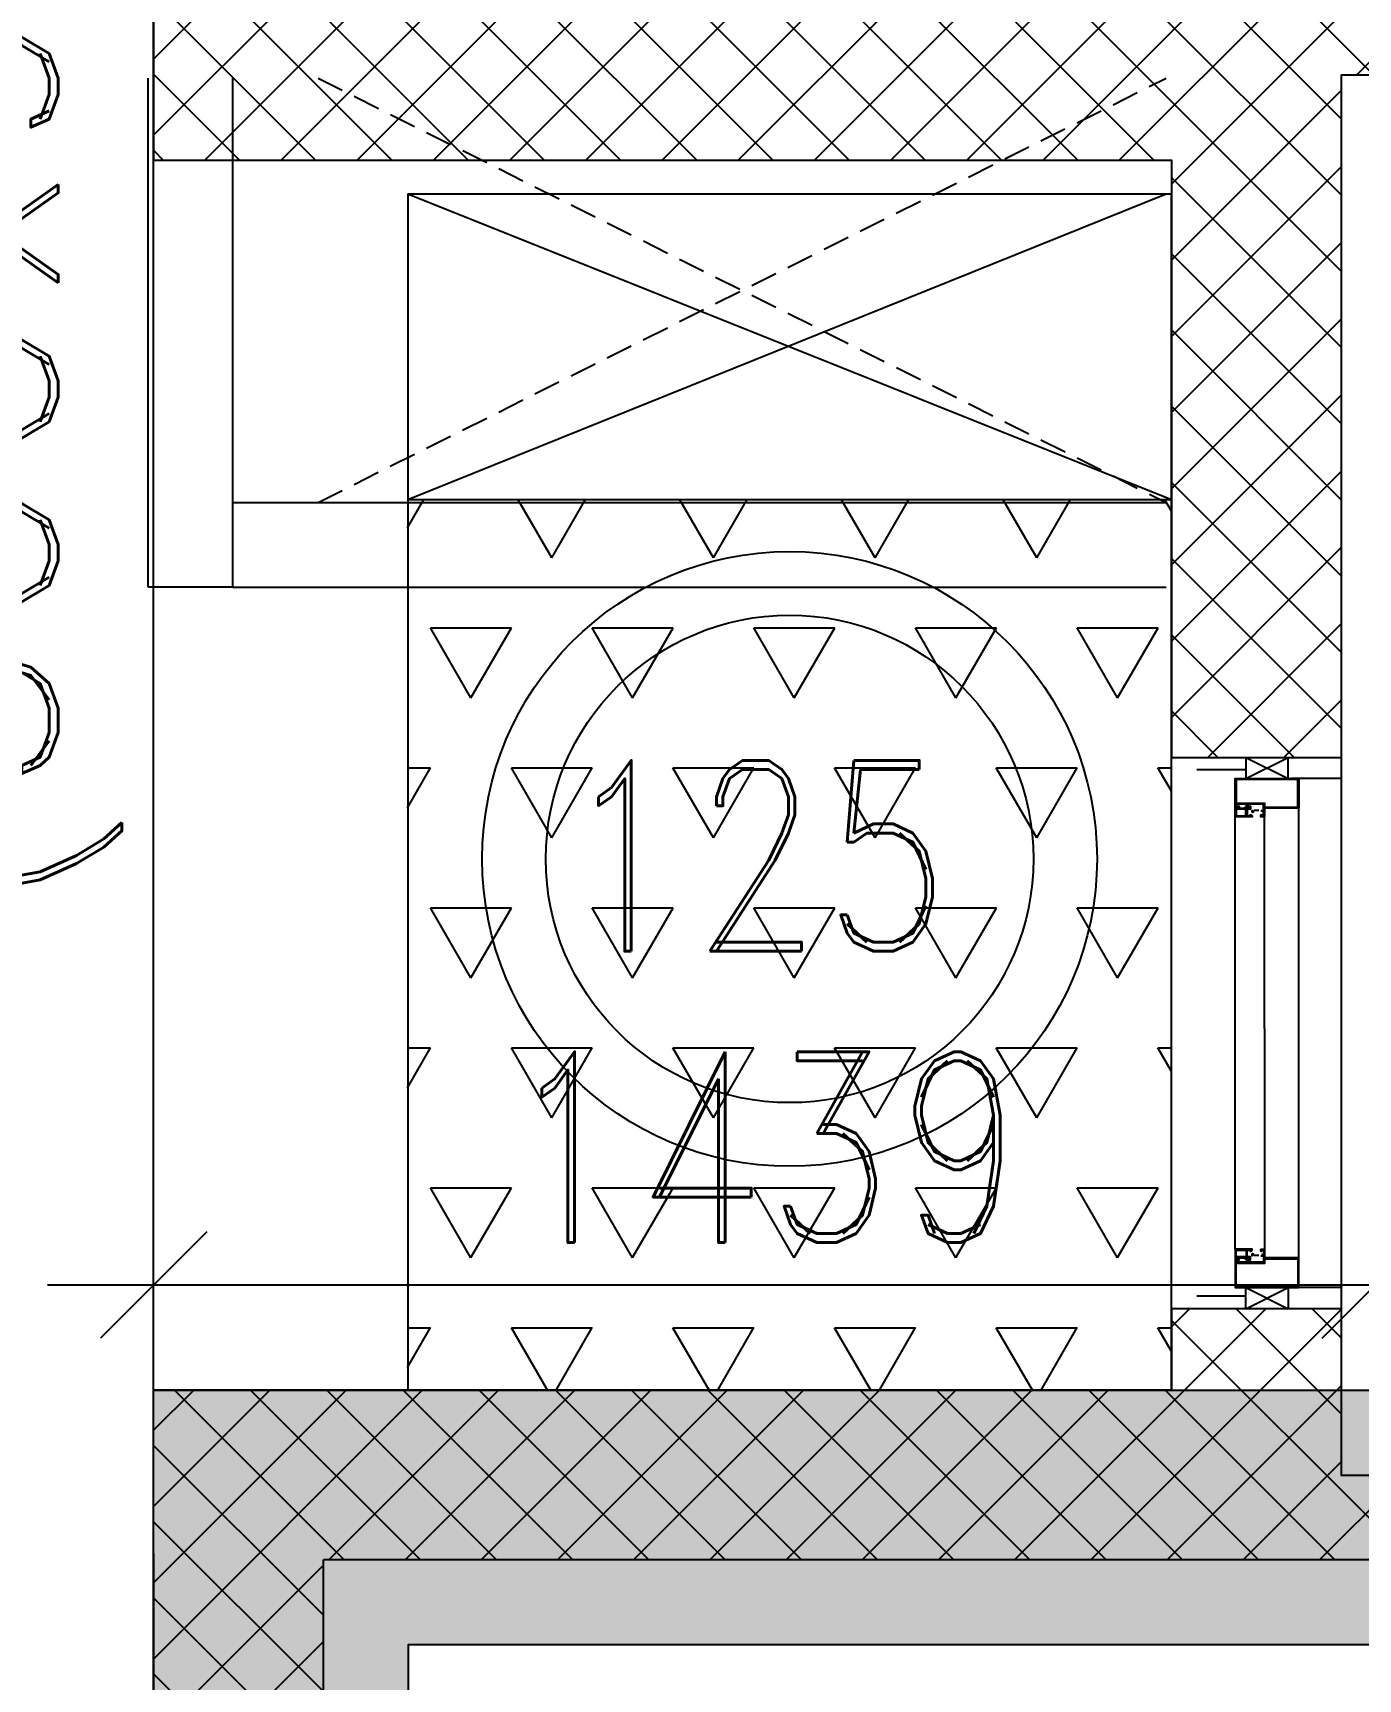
# Model space of a CAD drawing. Header units: millimetres. Extents: x 2061841 to 105821645, y -77612 to 48520811.
# Drawn here: x 105423517 to 105425079, y 48444586 to 48446526 of the extents above; entities that cross this region are included whole.
import ezdxf

# ---------------------------------------------------------------- set-up
doc = ezdxf.new("R2010")
doc.units = ezdxf.units.MM
doc.header["$LTSCALE"] = 10
doc.header["$MEASUREMENT"] = 0
doc.linetypes.add('HIDDEN2', pattern=[4.7625, 3.175, -1.5875])
for name, color, linetype in [('A-ELEV-HIDN', 54, 'HIDDEN2'), ('A-ELEV-LITE', 74, 'Continuous'), ('A-GLAZ-FRAM', 74, 'Continuous'), ('A-WALL', 3, 'Continuous'), ('A-WALL-CILL', 140, 'Continuous'), ('A-WALL-FNSH', 8, 'Continuous'), ('A-WALL-PATT', 54, 'Continuous'), ('AS-COLS', 2, 'Continuous'), ('S-BEAM', 4, 'Continuous'), ('S-BEAMNO.', 4, 'Continuous'), ('S-CUTOUT', 6, 'Continuous'), ('S-OPENING', 6, 'Continuous'), ('S-slab thk.', 2, 'Continuous'), ('S-Sunk', 8, 'Continuous')]:
    doc.layers.add(name, color=color, linetype=linetype)
doc.layers.add('S-STRCOL HATCH', color=33, linetype='Continuous', lineweight=9)
doc.styles.add('200', font='romand.shx', dxfattribs={"width": 0.8, "height": 225})
doc.styles.add('RD', font='romand.shx', dxfattribs={"width": 0.9, "height": 225})
doc.dimstyles.new('GR1', dxfattribs={"dimtxt": 225, "dimasz": 125, "dimexe": 125, "dimexo": 100, "dimgap": 50, "dimtad": 1, "dimdec": 0, "dimzin": 3, "dimdsep": 46, "dimtxsty": '200', "dimblk1": 'OBLIQUE', "dimblk2": 'OBLIQUE', "dimsah": 1, "dimcen": 0.0625, "dimdle": 125, "dimclrd": 3, "dimclre": 3, "dimclrt": 2, "dimadec": 0, "dimazin": 0, "dimtfac": 1, "dimtdec": 0, "dimtix": 1, "dimtmove": 0, "dimatfit": 3, "dimfxl": 1, "dimtolj": 1, "dimtzin": 0, "dimarcsym": 0})

# ---------------------------------------------------------------- blocks, each defined once
blk = doc.blocks.new('Win clip')
for points in [[(14, 1.1), (14, 9), (17.6, 9), (17.6, 7.8), (18.8, 7.8), (18.8, 9), (20, 9), (20, 10.2), (0, 10.2), (0, 0), (3.4, 0), (3.4, -1.2), (2, -1.2), (2, -2.4), (4.6, -2.4), (4.6, 0), (16.8, 0), (16.8, -1.2), (15.4, -1.2), (15.4, -2.4), (18, -2.4), (18, 1.1)], [(1.2, 9), (12.7, 9), (12.7, 1.1), (1.2, 1.1)]]:
    blk.add_lwpolyline(points, close=True)
at = {"layer": 'Defpoints'}
blk.add_line((28, 2.7), (22, 2.7), dxfattribs=at)
blk = doc.blocks.new('*U701')
for p, q in [((70.2, 100), (590, 100)), ((70.4, 65.3), (590.2, 65.3)), ((60, 25), (590, 25))]:
    blk.add_line(p, q)
at = {"color": 251}
for p, q in [((0, 87.5), (25, 87.5)), ((25, 87.5), (0, 37.5)), ((0, 87.5), (25, 37.5)), ((650, 87.5), (625, 87.5)), ((625, 87.5), (650, 37.5)), ((650, 87.5), (625, 37.5)), ((25, 37.5), (0, 37.5)), ((625, 37.5), (650, 37.5))]:
    blk.add_line(p, q, dxfattribs=at)
for points in [[(62.5, 70), (62.5, 66.5), (55, 66.5), (55, 85.3), (58.8, 85.3), (58.8, 83.6), (60, 83.6), (60, 88.4), (58.8, 88.4), (58.8, 86.7), (55, 86.7), (55, 98.7), (58.8, 98.7), (58.8, 97), (60, 97), (60, 100), (25, 100), (25, 25), (60, 25), (60, 65.3), (70, 65.3), (70, 70)], [(587.5, 70), (587.5, 66.5), (595, 66.5), (595, 85.3), (591.2, 85.3), (591.2, 83.6), (590, 83.6), (590, 88.4), (591.2, 88.4), (591.2, 86.7), (595, 86.7), (595, 98.7), (591.2, 98.7), (591.2, 97), (590, 97), (590, 100), (625, 100), (625, 25), (590, 25), (590, 65.3), (580, 65.3), (580, 70)], [(69, 69), (67.8, 69), (67.8, 70), (70, 70), (67.8, 70), (67.8, 69), (69, 69), (69, 66.5), (63.5, 66.5), (63.5, 69)], [(581, 69), (582.2, 69), (582.2, 70), (580, 70), (582.2, 70), (582.2, 69), (581, 69), (581, 66.5), (586.5, 66.5), (586.5, 69)]]:
    blk.add_lwpolyline(points)
for points in [[(58.8, 26.2), (26.2, 26.2), (26.2, 98.8), (53.8, 98.8), (53.8, 65.3), (58.8, 65.3)], [(591.2, 26.2), (623.8, 26.2), (623.8, 98.8), (596.2, 98.8), (596.2, 65.3), (591.2, 65.3)], [(64.7, 80), (64.7, 79), (63.5, 79), (64.7, 79), (64.7, 80), (62.5, 80)], [(585.3, 80), (585.3, 79), (586.5, 79), (585.3, 79), (585.3, 80), (587.5, 80)]]:
    blk.add_lwpolyline(points, close=True)
at = {"layer": 'A-WALL-CILL'}
blk.add_line((625, -25), (25, -25), dxfattribs=at)
blk.add_lwpolyline([(0, 145.1), (0, 175.1), (650, 175.1), (650, 145.1)], dxfattribs=at)
at = {"layer": 'A-WALL-FNSH'}
for p, q in [((14.8, 87.5), (14.8, 145.1)), ((635.2, 87.5), (635.2, 145.1)), ((25, -25), (25, 35)), ((625, -25), (625, 35))]:
    blk.add_line(p, q, dxfattribs=at)
at = {"rotation": 270}
blk.add_blockref('Win clip', (60, 100), dxfattribs=at)
at = {"xscale": -1, "rotation": 90}
blk.add_blockref('Win clip', (590, 100), dxfattribs=at)
blk = doc.blocks.new('_Oblique')
at = {"color": 0, "linetype": 'ByBlock', "lineweight": -2}
blk.add_line((-0.5, -0.5), (0.5, 0.5), dxfattribs=at)
blk = doc.blocks.new('*D777')
at = {"layer": 'AS-COLS', "color": 3, "lineweight": -2, "transparency": 16777216}
for p, q in [((102660659.3, 48543041.3), (102660659.3, 48543190.3)), ((102662098.8, 48543041.3), (102662098.8, 48543190.3)), ((102660534.3, 48543065.3), (102662223.8, 48543065.3))]:
    blk.add_line(p, q, dxfattribs=at)
at = {"layer": 'Defpoints', "color": 0, "transparency": 16777216}
for p in [(102662098.8, 48543065.3), (102660659.3, 48542941.3), (102662098.8, 48542941.3)]:
    blk.add_point(p, dxfattribs=at)
at = {"layer": 'AS-COLS', "color": 3, "linetype": 'ByBlock', "lineweight": -2, "transparency": 16777216, "xscale": 125, "yscale": 125, "zscale": 125, "rotation": 180}
blk.add_blockref('_Oblique', (102660659.3, 48543065.3), dxfattribs=at)
at = {"layer": 'AS-COLS', "color": 3, "linetype": 'ByBlock', "lineweight": -2, "transparency": 16777216, "xscale": 125, "yscale": 125, "zscale": 125}
blk.add_blockref('_Oblique', (102662098.8, 48543065.3), dxfattribs=at)
at = {"layer": 'AS-COLS', "color": 2, "transparency": 16777216, "insert": (102661379, 48543227.8), "char_height": 225, "attachment_point": 5, "style": '200'}
blk.add_mtext('\\A1;1439', dxfattribs=at)
blk = doc.blocks.new('TOWER-A TYPICAL FLOOR FRAMING PLAN N')
at = {"layer": 'A-WALL-PATT'}
h = blk.add_hatch(dxfattribs=at)
h.set_pattern_fill('ANSI37', color=8, scale=20, angle=90)
h.set_pattern_definition([(135, (101607490.68, 48122568.903), (-44.9012806, -44.9012806), []), (225, (101607490.68, 48122568.903), (44.9012806, -44.9012806), [])])
h.paths.add_polyline_path([(102660658.8, 48546037.3), (102660858.8, 48546037.3), (102660858.8, 48546116.3), (102660658.8, 48546116.3)])
h.paths.add_polyline_path([(102661858.8, 48543687.2), (102662058.8, 48543687.2), (102662058.8, 48544491.3), (102664508.8, 48544491.3), (102664508.8, 48543738), (102664608.8, 48543738), (102664608.8, 48544491.3), (102664709, 48544491.3), (102664709, 48544591.3), (102664608.8, 48544591.3), (102664608.8, 48545191.3), (102664508.8, 48545191.3), (102664508.8, 48544591.3), (102663408.8, 48544591.3), (102663408.8, 48545212.2), (102663308.8, 48545212.2), (102663308.8, 48544591.3), (102660858.8, 48544591.3), (102660858.8, 48545311.5), (102660658.9, 48545311.5), (102660659.1, 48544391.3), (102661858.8, 48544391.3)])
h.paths.add_polyline_path([(102662058.8, 48543037.2), (102661858.8, 48543037.2), (102661858.8, 48542941.3), (102660659.3, 48542941.3), (102660659.8, 48539691.3), (102660859.8, 48539691.3), (102660859.3, 48542741.3), (102663383.9, 48542741.3), (102663383.9, 48542841.3), (102662058.8, 48542841.3)])
at = {"layer": 'S-STRCOL HATCH'}
h = blk.add_hatch(color=256, dxfattribs=at)
h.dxf.hatch_style = 1
h.paths.add_polyline_path([(102660959.3, 48541441.7), (102660659.3, 48541441.7), (102660659.3, 48542941.3), (102662098.8, 48542941.3), (102662098.8, 48542641.3), (102660959.3, 48542641.3), (102660959.3, 48541441.7)])
at = {"layer": 'S-Sunk'}
h = blk.add_hatch(dxfattribs=at)
h.set_pattern_fill('TRIANG', color=8, scale=20, style=0)
h.set_pattern_definition([(60, (0, 0), (-95.24999982, 164.97783931), [95.25, -95.25]), (120, (0, 0), (-190.49999982, 1e-07), [95.25, -95.25]), (0, (-47.62, 82.49), (95.25, 164.9778392), [95.25, -95.25])])
h.paths.add_polyline_path([(102660958.8, 48543991), (102661858.8, 48543991), (102661858.8, 48542941.3), (102660958.8, 48542941.3)])
at = {"layer": 'A-ELEV-HIDN'}
for p, q in [((102660853, 48543987.7, 0), (102661852.4, 48544487.7, 0)), ((102660853.1, 48544487.7, 0), (102661852.4, 48543987.7, 0))]:
    blk.add_line(p, q, dxfattribs=at)
at = {"layer": 'A-ELEV-LITE'}
for p, q in [((102660652.8, 48543887.7, 0), (102660652.8, 48544487.7, 0)), ((102660752.8, 48543887.7, 0), (102660752.8, 48544487.7, 0)), ((102660752.8, 48543987.7, 0), (102661852.4, 48543987.7, 0)), ((102660752.8, 48543887.7, 0), (102660652.8, 48543887.7, 0)), ((102660752.8, 48543887.7, 0), (102661852.4, 48543887.7, 0))]:
    blk.add_line(p, q, dxfattribs=at)
at = {"layer": 'A-WALL', "color": 8}
for p, q in [((102660659.8, 48539691.3, 0), (102660659.3, 48542941.3, 0)), ((102660859.8, 48539691.3, 0), (102660859.3, 48542741.3, 0))]:
    blk.add_line(p, q, dxfattribs=at)
at = {"layer": 'A-WALL', "color": 8, "elevation": 0}
for points in [[(102660658.9, 48545311.5), (102660659.1, 48544391.3), (102661858.8, 48544391.3), (102661858.8, 48543687.2)], [(102660858.8, 48545311.5), (102660858.8, 48544591.3), (102663308.8, 48544591.3), (102663308.8, 48545212.2), (102663408.8, 48545212.2), (102663408.8, 48544591.3), (102664508.8, 48544591.3), (102664508.8, 48545191.3), (102664608.8, 48545191.3), (102664608.8, 48544591.3), (102664709, 48544591.3), (102664709, 48544491.3), (102664608.8, 48544491.3), (102664608.8, 48543738), (102664508.8, 48543738), (102664508.8, 48544491.3), (102662058.8, 48544491.3), (102662058.8, 48543687.2)], [(102661858.8, 48543037.2), (102661858.8, 48542941.3), (102660659.3, 48542941.3)], [(102662058.8, 48543037.2), (102662058.8, 48542841.3), (102663383.9, 48542841.3), (102663383.9, 48542741.3), (102660859.3, 48542741.3)]]:
    blk.add_lwpolyline(points, dxfattribs=at)
blk.add_lwpolyline([(102661858.8, 48543687.2), (102662058.8, 48543687.2), (102662058.8, 48543037.2), (102661858.8, 48543037.2)], close=True, dxfattribs=at)
at = {"layer": 'AS-COLS', "color": 1, "elevation": 0}
blk.add_lwpolyline([(102660959.3, 48541441.7), (102660659.3, 48541441.7), (102660659.3, 48542941.3), (102662098.8, 48542941.3), (102662098.8, 48542641.3), (102660959.3, 48542641.3)], close=True, dxfattribs=at)
at = {"layer": 'S-BEAM'}
for p, q in [((102660658.8, 48546116.3), (102660658.8, 48542941.3)), ((102660958.8, 48544351.3), (102660958.8, 48542941.3)), ((102660958.8, 48544351.3, 0), (102661858.4, 48544351.3, 0)), ((102661858.4, 48544351.3, 0), (102661858.4, 48542941.3, 0)), ((102660958.8, 48543991), (102661858.4, 48543991))]:
    blk.add_line(p, q, dxfattribs=at)
at = {"layer": 'S-CUTOUT'}
for p, q in [((102660958.8, 48544351.3, 0), (102661858.8, 48543991)), ((102660958.8, 48543991), (102661852.4, 48544351.3, 0))]:
    blk.add_line(p, q, dxfattribs=at)
at = {"layer": 'S-slab thk.'}
for radius in [362.3, 287.3]:
    blk.add_circle((102661408.7, 48543567.5), radius, dxfattribs=at)
at = {"layer": 'A-GLAZ-FRAM', "color": 252, "rotation": 90.00318500873543}
blk.add_blockref('*U701', (102662033.9, 48543037.2, 0), dxfattribs=at)
at = {"layer": 'S-BEAMNO.', "color": 2, "style": 'RD'}
blk.add_text('(300x900)', height=225, rotation=90.0003, dxfattribs=at).set_placement((102660546.9, 48543504.2))
at = {"layer": 'S-slab thk.', "style": 'RD', "width": 0.8}
blk.add_text('125', height=225, rotation=0.0003, dxfattribs=at).set_placement((102661137.3, 48543458.7))
at = {"layer": 'AS-COLS', "color": 6}
dim = blk.add_linear_dim(base=(102662098.789, 48543065.3242, 0), p1=(102660659.3052, 48542941.2776, 0), p2=(102662098.789, 48542941.2776, 0), dimstyle='GR1', dxfattribs=at)
dim.commit()
dim.dimension.update_dxf_attribs({"geometry": '*D777', "text_midpoint": (102661379.0471, 48543227.8242, 0)})

msp = doc.modelspace()

# ---------------------------------------------------------------- block references
at = {"layer": 'S-OPENING'}
msp.add_blockref('TOWER-A TYPICAL FLOOR FRAMING PLAN N', (2763000.3, -98014.7), dxfattribs=at)

doc.saveas('drawing.dxf')
